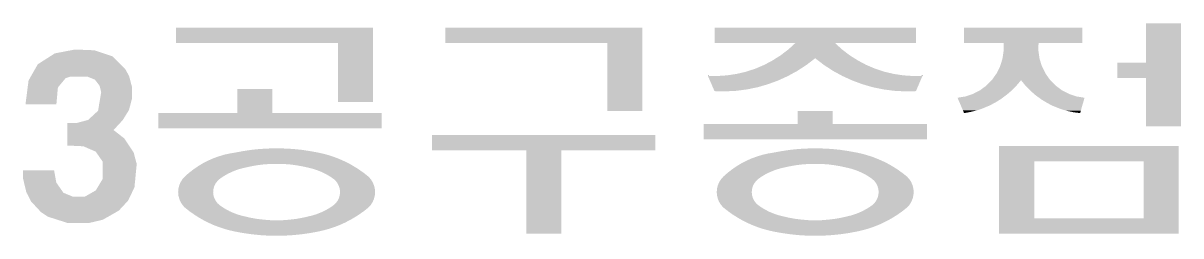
# Model space of a CAD drawing. Header units: feet. Extents: x 227184 to 231389, y 193870 to 196840.
# Drawn here: x 228734.2 to 228910.5, y 195995.7 to 196028 of the extents above; entities that cross this region are included whole.
import ezdxf

# ---------------------------------------------------------------- set-up
doc = ezdxf.new("R2010")
doc.units = ezdxf.units.FT
doc.header["$LTSCALE"] = 10
doc.header["$MEASUREMENT"] = 0
doc.layers.add('CA-LEAT', color=3, linetype='CONTINUOUS')

msp = doc.modelspace()

# ---------------------------------------------------------------- linework, layer by layer
at = {"layer": 'CA-LEAT'}
for points in [[(228757.47, 196027.34), (228757.47, 196025.01), (228787.47, 196027.34), (228787.47, 196025.01)], [(228798.47, 196027.34), (228798.47, 196025.01), (228828.47, 196027.34), (228828.47, 196025.01)], [(228839.47, 196027.34), (228839.47, 196025.01), (228870.14, 196027.34), (228870.14, 196025.01)], [(228877.47, 196027.34), (228877.47, 196025.01), (228895.47, 196027.34), (228895.47, 196025.01)], [(228905.14, 196028.01), (228905.14, 196022.01), (228910.47, 196028.01), (228910.47, 196022.01)], [(228741.49, 196023.89), (228739.04, 196023.42), (228745.04, 196023.89), (228746.45, 196023.42)], [(228742.1, 196024.01), (228745.04, 196023.89), (228742.1, 196024.01), (228741.49, 196023.89)], [(228782.14, 196025.01), (228782.14, 196016.01), (228787.47, 196025.01), (228787.47, 196016.01)], [(228823.14, 196025.01), (228823.14, 196014.68), (228828.47, 196025.01), (228828.47, 196014.68)], [(228850.72, 196024.02), (228849.55, 196023.13), (228858.89, 196024.02), (228860.05, 196023.13)], [(228851.8, 196025.01), (228850.72, 196024.02), (228857.8, 196025.01), (228858.89, 196024.02)], [(228883.49, 196023.8), (228883.31, 196022.6), (228888.79, 196023.8), (228888.96, 196022.6)], [(228883.47, 196025.01), (228883.49, 196023.8), (228888.8, 196025.01), (228888.79, 196023.8)], [(228738.3, 196022.95), (228736.45, 196021.77), (228747.86, 196022.95), (228749.04, 196021.77)], [(228739.04, 196023.42), (228738.3, 196022.95), (228746.45, 196023.42), (228747.86, 196022.95)], [(228848.32, 196022.35), (228847.04, 196021.67), (228854.37, 196022.35), (228853.49, 196021.67)], [(228848.83, 196022.68), (228848.32, 196022.35), (228854.8, 196022.68), (228854.37, 196022.35)], [(228849.55, 196023.13), (228848.83, 196022.68), (228860.05, 196023.13), (228860.77, 196022.68)], [(228854.8, 196022.68), (228855.23, 196022.35), (228860.77, 196022.68), (228861.29, 196022.35)], [(228855.23, 196022.35), (228856.12, 196021.67), (228861.29, 196022.35), (228862.57, 196021.67)], [(228883.31, 196022.6), (228882.95, 196021.45), (228888.96, 196022.6), (228889.32, 196021.45)], [(228900.8, 196022.01), (228900.8, 196019.68), (228910.47, 196022.01), (228910.47, 196019.68)], [(228736.05, 196021.07), (228735.44, 196020.01), (228749.74, 196021.07), (228750.33, 196020.01)], [(228736.45, 196021.77), (228736.05, 196021.07), (228749.04, 196021.77), (228749.74, 196021.07)], [(228842.85, 196020.3), (228841.4, 196020.08), (228851.23, 196020.3), (228850.84, 196020.08)], [(228844.27, 196020.63), (228842.85, 196020.3), (228851.85, 196020.63), (228851.23, 196020.3)], [(228844.7, 196020.77), (228844.27, 196020.63), (228852.11, 196020.77), (228851.85, 196020.63)], [(228845.67, 196021.09), (228844.7, 196020.77), (228852.59, 196021.09), (228852.11, 196020.77)], [(228847.02, 196021.66), (228845.67, 196021.09), (228853.47, 196021.66), (228852.59, 196021.09)], [(228847.04, 196021.67), (228847.02, 196021.66), (228853.49, 196021.67), (228853.47, 196021.66)], [(228856.12, 196021.67), (228856.13, 196021.66), (228862.57, 196021.67), (228862.59, 196021.66)], [(228856.13, 196021.66), (228857.01, 196021.09), (228862.59, 196021.66), (228863.94, 196021.09)], [(228857.01, 196021.09), (228857.5, 196020.77), (228863.94, 196021.09), (228864.9, 196020.77)], [(228857.5, 196020.77), (228857.75, 196020.63), (228864.9, 196020.77), (228865.33, 196020.63)], [(228857.75, 196020.63), (228858.37, 196020.3), (228865.33, 196020.63), (228866.76, 196020.3)], [(228858.37, 196020.3), (228858.77, 196020.08), (228866.76, 196020.3), (228868.21, 196020.08)], [(228882.41, 196020.37), (228881.71, 196019.38), (228889.86, 196020.37), (228890.56, 196019.38)], [(228882.95, 196021.45), (228882.41, 196020.37), (228889.32, 196021.45), (228889.86, 196020.37)], [(228734.93, 196018.48), (228734.9, 196018.24), (228739.7, 196018.48), (228739.51, 196018.24)], [(228735.04, 196019.3), (228734.93, 196018.48), (228740.39, 196019.3), (228739.7, 196018.48)], [(228735.11, 196019.42), (228735.04, 196019.3), (228740.49, 196019.42), (228740.39, 196019.3)], [(228735.24, 196019.66), (228735.11, 196019.42), (228740.69, 196019.66), (228740.49, 196019.42)], [(228735.37, 196019.89), (228735.24, 196019.66), (228741.39, 196019.89), (228740.69, 196019.66)], [(228735.44, 196020.01), (228735.37, 196019.89), (228750.33, 196020.01), (228750.36, 196019.89)], [(228743.98, 196019.89), (228744.57, 196019.66), (228750.36, 196019.89), (228750.43, 196019.66)], [(228744.57, 196019.66), (228745.16, 196019.42), (228750.43, 196019.66), (228750.49, 196019.42)], [(228745.16, 196019.42), (228745.24, 196019.3), (228750.49, 196019.42), (228750.52, 196019.3)], [(228745.24, 196019.3), (228745.86, 196018.48), (228750.52, 196019.3), (228750.74, 196018.48)], [(228745.86, 196018.48), (228745.92, 196018.24), (228750.74, 196018.48), (228750.8, 196018.24)], [(228838.47, 196020.01), (228838.48, 196019.98), (228838.47, 196020.01), (228839.94, 196019.98)], [(228838.48, 196019.98), (228838.77, 196019.3), (228850.66, 196019.98), (228849.16, 196019.3)], [(228838.77, 196019.3), (228839.02, 196018.73), (228849.16, 196019.3), (228847.61, 196018.73)], [(228839.02, 196018.73), (228839.21, 196018.27), (228847.61, 196018.73), (228846.02, 196018.27)], [(228840.34, 196020.01), (228839.94, 196019.98), (228850.71, 196020.01), (228850.66, 196019.98)], [(228841.4, 196020.08), (228840.34, 196020.01), (228850.84, 196020.08), (228850.71, 196020.01)], [(228858.77, 196020.08), (228858.89, 196020.01), (228868.21, 196020.08), (228869.26, 196020.01)], [(228858.89, 196020.01), (228858.94, 196019.98), (228869.26, 196020.01), (228869.67, 196019.98)], [(228858.95, 196019.98), (228860.45, 196019.3), (228871.12, 196019.98), (228870.83, 196019.3)], [(228860.45, 196019.3), (228862, 196018.73), (228870.83, 196019.3), (228870.59, 196018.73)], [(228862, 196018.73), (228863.58, 196018.27), (228870.59, 196018.73), (228870.39, 196018.27)], [(228871.14, 196020.01), (228871.12, 196019.98), (228871.14, 196020.01), (228869.67, 196019.98)], [(228880.86, 196018.52), (228879.91, 196017.82), (228885.44, 196018.52), (228884.76, 196017.82)], [(228880.9, 196018.56), (228880.86, 196018.52), (228885.48, 196018.56), (228885.44, 196018.52)], [(228881.67, 196019.34), (228880.9, 196018.56), (228886.14, 196019.34), (228885.48, 196018.56)], [(228881.71, 196019.38), (228881.67, 196019.34), (228890.56, 196019.38), (228890.6, 196019.34)], [(228886.14, 196019.34), (228886.78, 196018.56), (228890.6, 196019.34), (228891.38, 196018.56)], [(228886.78, 196018.56), (228886.81, 196018.52), (228891.38, 196018.56), (228891.41, 196018.52)], [(228886.81, 196018.52), (228887.49, 196017.82), (228891.41, 196018.52), (228892.36, 196017.82)], [(228905.14, 196019.68), (228905.14, 196012.34), (228910.47, 196019.68), (228910.47, 196012.34)], [(228734.81, 196017.54), (228734.69, 196016.6), (228739.44, 196017.54), (228739.36, 196016.6)], [(228734.9, 196018.24), (228734.81, 196017.54), (228739.51, 196018.24), (228739.44, 196017.54)], [(228745.92, 196018.24), (228746.1, 196017.54), (228750.8, 196018.24), (228750.8, 196017.54)], [(228746.1, 196017.54), (228745.94, 196016.6), (228750.8, 196017.54), (228750.8, 196016.6)], [(228766.8, 196018.01), (228766.8, 196014.34), (228772.14, 196018.01), (228772.14, 196014.34)], [(228839.21, 196018.27), (228839.36, 196017.94), (228846.02, 196018.27), (228844.4, 196017.94)], [(228839.36, 196017.94), (228839.45, 196017.73), (228844.4, 196017.94), (228842.77, 196017.73)], [(228839.45, 196017.73), (228839.47, 196017.68), (228842.77, 196017.73), (228841.76, 196017.68)], [(228839.47, 196017.68), (228841.12, 196017.64), (228841.76, 196017.68), (228841.12, 196017.64)], [(228863.58, 196018.27), (228865.2, 196017.94), (228870.39, 196018.27), (228870.25, 196017.94)], [(228865.2, 196017.94), (228866.84, 196017.73), (228870.25, 196017.94), (228870.16, 196017.73)], [(228866.84, 196017.73), (228867.84, 196017.68), (228870.16, 196017.73), (228870.14, 196017.68)], [(228867.84, 196017.68), (228868.49, 196017.64), (228870.14, 196017.68), (228868.49, 196017.64)], [(228877.66, 196016.87), (228876.47, 196016.68), (228883.61, 196016.87), (228883.35, 196016.68)], [(228876.47, 196016.68), (228876.53, 196016.54), (228883.35, 196016.68), (228883.16, 196016.54)], [(228878.26, 196017.07), (228877.66, 196016.87), (228883.87, 196017.07), (228883.61, 196016.87)], [(228878.51, 196017.15), (228878.26, 196017.07), (228883.99, 196017.15), (228883.87, 196017.07)], [(228878.81, 196017.25), (228878.51, 196017.15), (228884.1, 196017.25), (228883.99, 196017.15)], [(228879.81, 196017.76), (228878.81, 196017.25), (228884.69, 196017.76), (228884.1, 196017.25)], [(228879.89, 196017.8), (228879.81, 196017.76), (228884.74, 196017.8), (228884.69, 196017.76)], [(228879.91, 196017.82), (228879.89, 196017.8), (228884.76, 196017.82), (228884.74, 196017.8)], [(228887.49, 196017.82), (228887.51, 196017.8), (228892.36, 196017.82), (228892.39, 196017.8)], [(228887.51, 196017.8), (228887.55, 196017.76), (228892.39, 196017.8), (228892.47, 196017.76)], [(228887.55, 196017.76), (228888.14, 196017.25), (228892.47, 196017.76), (228893.46, 196017.25)], [(228888.14, 196017.25), (228888.25, 196017.15), (228893.46, 196017.25), (228893.76, 196017.15)], [(228888.25, 196017.15), (228888.35, 196017.07), (228893.76, 196017.15), (228894.01, 196017.07)], [(228888.35, 196017.07), (228888.61, 196016.87), (228894.01, 196017.07), (228894.61, 196016.87)], [(228888.61, 196016.87), (228888.88, 196016.68), (228894.61, 196016.87), (228895.8, 196016.68)], [(228888.88, 196016.68), (228889.07, 196016.54), (228895.8, 196016.68), (228895.76, 196016.54)], [(228734.69, 196016.6), (228734.57, 196015.66), (228739.36, 196016.6), (228739.27, 196015.66)], [(228745.78, 196015.66), (228745.65, 196014.83), (228750.55, 196015.66), (228750.33, 196014.83)], [(228745.94, 196016.6), (228745.78, 196015.66), (228750.8, 196016.6), (228750.55, 196015.66)], [(228876.53, 196016.54), (228876.57, 196016.44), (228883.16, 196016.54), (228883.01, 196016.44)], [(228876.57, 196016.44), (228876.76, 196015.99), (228883.01, 196016.44), (228882.29, 196015.99)], [(228876.76, 196015.99), (228876.81, 196015.89), (228882.29, 196015.99), (228882.1, 196015.89)], [(228876.81, 196015.89), (228876.97, 196015.51), (228882.1, 196015.89), (228881.39, 196015.51)], [(228876.97, 196015.51), (228877.01, 196015.41), (228881.39, 196015.51), (228881.15, 196015.41)], [(228877.01, 196015.41), (228877.14, 196015.11), (228881.15, 196015.41), (228880.44, 196015.11)], [(228877.14, 196015.11), (228877.18, 196015.01), (228880.44, 196015.11), (228880.18, 196015.01)], [(228877.18, 196015.01), (228877.28, 196014.77), (228880.18, 196015.01), (228879.47, 196014.77)], [(228889.07, 196016.54), (228889.2, 196016.44), (228895.76, 196016.54), (228895.74, 196016.44)], [(228889.2, 196016.44), (228889.94, 196015.99), (228895.74, 196016.44), (228895.61, 196015.99)], [(228889.94, 196015.99), (228890.1, 196015.89), (228895.61, 196015.99), (228895.58, 196015.89)], [(228890.1, 196015.89), (228890.85, 196015.51), (228895.58, 196015.89), (228895.47, 196015.51)], [(228890.85, 196015.51), (228891.05, 196015.41), (228895.47, 196015.51), (228895.44, 196015.41)], [(228891.05, 196015.41), (228891.81, 196015.11), (228895.44, 196015.41), (228895.35, 196015.11)], [(228891.81, 196015.11), (228892.04, 196015.01), (228895.35, 196015.11), (228895.33, 196015.01)], [(228892.04, 196015.01), (228892.82, 196014.77), (228895.33, 196015.01), (228895.26, 196014.77)], [(228744.1, 196013.3), (228742.33, 196012.83), (228749.39, 196013.3), (228748.96, 196012.83)], [(228745.63, 196014.71), (228744.1, 196013.3), (228750.26, 196014.71), (228749.39, 196013.3)], [(228745.65, 196014.83), (228745.63, 196014.71), (228750.33, 196014.83), (228750.26, 196014.71)], [(228754.8, 196014.34), (228754.8, 196012.01), (228788.8, 196014.34), (228788.8, 196012.01)], [(228852.14, 196014.68), (228852.14, 196012.68), (228857.47, 196014.68), (228857.47, 196012.68)], [(228877.28, 196014.77), (228877.31, 196014.7), (228879.47, 196014.77), (228879.2, 196014.7)], [(228877.31, 196014.7), (228877.39, 196014.52), (228879.2, 196014.7), (228878.48, 196014.52)], [(228877.39, 196014.52), (228877.41, 196014.48), (228878.48, 196014.52), (228878.25, 196014.48)], [(228877.41, 196014.48), (228877.47, 196014.34), (228878.25, 196014.48), (228877.47, 196014.34)], [(228892.82, 196014.77), (228893.05, 196014.7), (228895.26, 196014.77), (228895.24, 196014.7)], [(228893.05, 196014.7), (228893.9, 196014.52), (228895.24, 196014.7), (228895.19, 196014.52)], [(228893.9, 196014.52), (228894.09, 196014.48), (228895.19, 196014.52), (228895.18, 196014.48)], [(228894.09, 196014.48), (228895.14, 196014.34), (228895.18, 196014.48), (228895.14, 196014.34)], [(228740.92, 196012.83), (228740.92, 196011.77), (228748.96, 196012.83), (228747.98, 196011.77)], [(228740.92, 196011.77), (228740.92, 196010.48), (228747.98, 196011.77), (228749.63, 196010.48)], [(228837.8, 196012.68), (228837.8, 196010.34), (228871.8, 196012.68), (228871.8, 196010.34)], [(228740.92, 196010.48), (228740.92, 196009.42), (228749.63, 196010.48), (228750.33, 196009.42)], [(228796.47, 196011.01), (228796.47, 196008.68), (228830.47, 196011.01), (228830.47, 196008.68)], [(228740.92, 196009.42), (228743.39, 196009.3), (228750.33, 196009.42), (228750.41, 196009.3)], [(228743.39, 196009.3), (228745.27, 196008.48), (228750.41, 196009.3), (228750.96, 196008.48)], [(228745.27, 196008.48), (228745.35, 196008.36), (228750.96, 196008.48), (228751.04, 196008.36)], [(228745.35, 196008.36), (228746.33, 196006.95), (228751.04, 196008.36), (228751.41, 196006.95)], [(228764.51, 196007.92), (228763.95, 196007.76), (228780.8, 196007.92), (228781.3, 196007.76)], [(228764.78, 196008.01), (228764.51, 196007.92), (228780.51, 196008.01), (228780.8, 196007.92)], [(228765.42, 196008.15), (228764.78, 196008.01), (228779.97, 196008.15), (228780.51, 196008.01)], [(228765.62, 196008.2), (228765.42, 196008.15), (228779.77, 196008.2), (228779.97, 196008.15)], [(228766.47, 196008.34), (228765.62, 196008.2), (228779.14, 196008.34), (228779.77, 196008.2)], [(228767.72, 196008.57), (228766.47, 196008.34), (228777.88, 196008.57), (228779.14, 196008.34)], [(228768.99, 196008.76), (228767.72, 196008.57), (228776.62, 196008.76), (228777.88, 196008.57)], [(228770.25, 196008.89), (228768.99, 196008.76), (228775.35, 196008.89), (228776.62, 196008.76)], [(228771.53, 196008.96), (228770.25, 196008.89), (228774.08, 196008.96), (228775.35, 196008.89)], [(228772.8, 196008.99), (228774.08, 196008.96), (228772.8, 196008.99), (228771.53, 196008.96)], [(228810.8, 196008.68), (228810.8, 195996.01), (228816.14, 196008.68), (228816.14, 195996.01)], [(228846.51, 196007.92), (228845.95, 196007.76), (228862.8, 196007.92), (228863.3, 196007.76)], [(228846.78, 196008.01), (228846.51, 196007.92), (228862.51, 196008.01), (228862.8, 196007.92)], [(228847.42, 196008.15), (228846.78, 196008.01), (228861.97, 196008.15), (228862.51, 196008.01)], [(228847.62, 196008.2), (228847.42, 196008.15), (228861.77, 196008.2), (228861.97, 196008.15)], [(228848.47, 196008.34), (228847.62, 196008.2), (228861.14, 196008.34), (228861.77, 196008.2)], [(228849.72, 196008.57), (228848.47, 196008.34), (228859.88, 196008.57), (228861.14, 196008.34)], [(228850.99, 196008.76), (228849.72, 196008.57), (228858.62, 196008.76), (228859.88, 196008.57)], [(228852.25, 196008.89), (228850.99, 196008.76), (228857.35, 196008.89), (228858.62, 196008.76)], [(228853.53, 196008.96), (228852.25, 196008.89), (228856.08, 196008.96), (228857.35, 196008.89)], [(228854.8, 196008.99), (228856.08, 196008.96), (228854.8, 196008.99), (228853.53, 196008.96)], [(228882.8, 196009.34), (228882.8, 196007.01), (228910.14, 196009.34), (228910.14, 196007.01)], [(228746.33, 196006.95), (228746.33, 196006.6), (228751.41, 196006.95), (228751.51, 196006.6)], [(228746.33, 196006.6), (228746.33, 196005.66), (228751.51, 196006.6), (228751.41, 196005.66)], [(228760.7, 196006.17), (228760.46, 196006.01), (228768.52, 196006.17), (228767.8, 196006.01)], [(228760.79, 196006.23), (228760.7, 196006.17), (228768.79, 196006.23), (228768.52, 196006.17)], [(228760.84, 196006.27), (228760.79, 196006.23), (228769, 196006.27), (228768.79, 196006.23)], [(228761.07, 196006.41), (228760.84, 196006.27), (228769.78, 196006.41), (228769, 196006.27)], [(228761.28, 196006.54), (228761.07, 196006.41), (228770.79, 196006.54), (228769.78, 196006.41)], [(228761.39, 196006.6), (228761.28, 196006.54), (228771.64, 196006.6), (228770.79, 196006.54)], [(228761.41, 196006.61), (228761.39, 196006.6), (228771.79, 196006.61), (228771.64, 196006.6)], [(228761.45, 196006.64), (228761.41, 196006.61), (228772.8, 196006.64), (228773.81, 196006.61)], [(228761.58, 196006.72), (228761.45, 196006.64), (228783.74, 196006.72), (228783.89, 196006.64)], [(228762.11, 196006.99), (228761.58, 196006.72), (228783.2, 196006.99), (228783.74, 196006.72)], [(228762.35, 196007.11), (228762.11, 196006.99), (228782.93, 196007.11), (228783.2, 196006.99)], [(228762.87, 196007.34), (228762.35, 196007.11), (228782.42, 196007.34), (228782.93, 196007.11)], [(228763.14, 196007.46), (228762.87, 196007.34), (228782.11, 196007.46), (228782.42, 196007.34)], [(228763.66, 196007.65), (228763.14, 196007.46), (228781.62, 196007.65), (228782.11, 196007.46)], [(228763.95, 196007.76), (228763.66, 196007.65), (228781.3, 196007.76), (228781.62, 196007.65)], [(228772.8, 196006.64), (228771.79, 196006.61), (228783.89, 196006.64), (228783.94, 196006.61)], [(228773.81, 196006.61), (228773.96, 196006.6), (228783.94, 196006.61), (228783.97, 196006.6)], [(228773.96, 196006.6), (228774.82, 196006.54), (228783.97, 196006.6), (228784.08, 196006.54)], [(228774.82, 196006.54), (228775.82, 196006.41), (228784.08, 196006.54), (228784.3, 196006.41)], [(228775.82, 196006.41), (228776.61, 196006.27), (228784.3, 196006.41), (228784.54, 196006.27)], [(228776.61, 196006.27), (228776.82, 196006.23), (228784.54, 196006.27), (228784.6, 196006.23)], [(228776.82, 196006.23), (228777.08, 196006.17), (228784.6, 196006.23), (228784.71, 196006.17)], [(228777.08, 196006.17), (228777.8, 196006.01), (228784.71, 196006.17), (228784.97, 196006.01)], [(228842.7, 196006.17), (228842.46, 196006.01), (228850.52, 196006.17), (228849.8, 196006.01)], [(228842.79, 196006.23), (228842.7, 196006.17), (228850.79, 196006.23), (228850.52, 196006.17)], [(228842.84, 196006.27), (228842.79, 196006.23), (228851, 196006.27), (228850.79, 196006.23)], [(228843.07, 196006.41), (228842.84, 196006.27), (228851.78, 196006.41), (228851, 196006.27)], [(228843.28, 196006.54), (228843.07, 196006.41), (228852.79, 196006.54), (228851.78, 196006.41)], [(228843.39, 196006.6), (228843.28, 196006.54), (228853.64, 196006.6), (228852.79, 196006.54)], [(228843.41, 196006.61), (228843.39, 196006.6), (228853.79, 196006.61), (228853.64, 196006.6)], [(228843.45, 196006.64), (228843.41, 196006.61), (228854.8, 196006.64), (228855.81, 196006.61)], [(228843.58, 196006.72), (228843.45, 196006.64), (228865.74, 196006.72), (228865.89, 196006.64)], [(228844.11, 196006.99), (228843.58, 196006.72), (228865.2, 196006.99), (228865.74, 196006.72)], [(228844.35, 196007.11), (228844.11, 196006.99), (228864.93, 196007.11), (228865.2, 196006.99)], [(228844.87, 196007.34), (228844.35, 196007.11), (228864.42, 196007.34), (228864.93, 196007.11)], [(228845.14, 196007.46), (228844.87, 196007.34), (228864.11, 196007.46), (228864.42, 196007.34)], [(228845.66, 196007.65), (228845.14, 196007.46), (228863.62, 196007.65), (228864.11, 196007.46)], [(228845.95, 196007.76), (228845.66, 196007.65), (228863.3, 196007.76), (228863.62, 196007.65)], [(228854.8, 196006.64), (228853.79, 196006.61), (228865.89, 196006.64), (228865.94, 196006.61)], [(228855.81, 196006.61), (228855.96, 196006.6), (228865.94, 196006.61), (228865.97, 196006.6)], [(228855.96, 196006.6), (228856.82, 196006.54), (228865.97, 196006.6), (228866.08, 196006.54)], [(228856.82, 196006.54), (228857.82, 196006.41), (228866.08, 196006.54), (228866.3, 196006.41)], [(228857.82, 196006.41), (228858.61, 196006.27), (228866.3, 196006.41), (228866.54, 196006.27)], [(228858.61, 196006.27), (228858.82, 196006.23), (228866.54, 196006.27), (228866.6, 196006.23)], [(228858.82, 196006.23), (228859.08, 196006.17), (228866.6, 196006.23), (228866.71, 196006.17)], [(228859.08, 196006.17), (228859.8, 196006.01), (228866.71, 196006.17), (228866.97, 196006.01)], [(228882.8, 196007.01), (228882.8, 195998.34), (228888.14, 196007.01), (228888.14, 195998.34)], [(228904.8, 196007.01), (228904.8, 195998.34), (228910.14, 196007.01), (228910.14, 195998.34)], [(228734.21, 196005.66), (228734.21, 196004.36), (228738.92, 196005.66), (228739.16, 196004.36)], [(228734.21, 196004.36), (228734.35, 196003.77), (228739.16, 196004.36), (228739.27, 196003.77)], [(228746.33, 196004.36), (228745.98, 196003.77), (228751.29, 196004.36), (228751.23, 196003.77)], [(228746.33, 196005.66), (228746.33, 196004.36), (228751.41, 196005.66), (228751.29, 196004.36)], [(228758.46, 196004.29), (228758.3, 196004.03), (228764.07, 196004.29), (228763.8, 196004.03)], [(228758.51, 196004.34), (228758.46, 196004.29), (228764.14, 196004.34), (228764.07, 196004.29)], [(228758.71, 196004.57), (228758.51, 196004.34), (228764.47, 196004.57), (228764.14, 196004.34)], [(228758.8, 196004.68), (228758.71, 196004.57), (228764.63, 196004.68), (228764.47, 196004.57)], [(228758.94, 196004.79), (228758.8, 196004.68), (228764.81, 196004.79), (228764.63, 196004.68)], [(228759.16, 196005), (228758.94, 196004.79), (228765.16, 196005), (228764.81, 196004.79)], [(228759.38, 196005.19), (228759.16, 196005), (228765.52, 196005.19), (228765.16, 196005)], [(228759.4, 196005.21), (228759.38, 196005.19), (228765.56, 196005.21), (228765.52, 196005.19)], [(228759.45, 196005.25), (228759.4, 196005.21), (228765.65, 196005.25), (228765.56, 196005.21)], [(228759.59, 196005.36), (228759.45, 196005.25), (228765.88, 196005.36), (228765.65, 196005.25)], [(228759.8, 196005.52), (228759.59, 196005.36), (228766.26, 196005.52), (228765.88, 196005.36)], [(228759.98, 196005.67), (228759.8, 196005.52), (228766.64, 196005.67), (228766.26, 196005.52)], [(228760.04, 196005.71), (228759.98, 196005.67), (228766.76, 196005.71), (228766.64, 196005.67)], [(228760.13, 196005.78), (228760.04, 196005.71), (228766.97, 196005.78), (228766.76, 196005.71)], [(228760.15, 196005.8), (228760.13, 196005.78), (228767.02, 196005.8), (228766.97, 196005.78)], [(228760.32, 196005.91), (228760.15, 196005.8), (228767.41, 196005.91), (228767.02, 196005.8)], [(228760.46, 196006.01), (228760.32, 196005.91), (228767.8, 196006.01), (228767.41, 196005.91)], [(228777.8, 196006.01), (228778.2, 196005.91), (228784.97, 196006.01), (228785.12, 196005.91)], [(228778.2, 196005.91), (228778.59, 196005.8), (228785.12, 196005.91), (228785.3, 196005.8)], [(228778.59, 196005.8), (228778.63, 196005.78), (228785.3, 196005.8), (228785.32, 196005.78)], [(228778.63, 196005.78), (228778.85, 196005.71), (228785.32, 196005.78), (228785.43, 196005.71)], [(228778.85, 196005.71), (228778.97, 196005.67), (228785.43, 196005.71), (228785.49, 196005.67)], [(228778.97, 196005.67), (228779.35, 196005.52), (228785.49, 196005.67), (228785.69, 196005.52)], [(228779.35, 196005.52), (228779.72, 196005.36), (228785.69, 196005.52), (228785.92, 196005.36)], [(228779.72, 196005.36), (228779.96, 196005.25), (228785.92, 196005.36), (228786.08, 196005.25)], [(228779.96, 196005.25), (228780.04, 196005.21), (228786.08, 196005.25), (228786.13, 196005.21)], [(228780.04, 196005.21), (228780.09, 196005.19), (228786.13, 196005.21), (228786.16, 196005.19)], [(228780.09, 196005.19), (228780.45, 196005), (228786.16, 196005.19), (228786.4, 196005)], [(228780.45, 196005), (228780.8, 196004.79), (228786.4, 196005), (228786.65, 196004.79)], [(228780.8, 196004.79), (228780.98, 196004.68), (228786.65, 196004.79), (228786.8, 196004.68)], [(228780.98, 196004.68), (228781.14, 196004.57), (228786.8, 196004.68), (228786.89, 196004.57)], [(228781.14, 196004.57), (228781.47, 196004.34), (228786.89, 196004.57), (228787.1, 196004.34)], [(228781.47, 196004.34), (228781.53, 196004.29), (228787.1, 196004.34), (228787.15, 196004.29)], [(228781.53, 196004.29), (228781.81, 196004.03), (228787.15, 196004.29), (228787.31, 196004.03)], [(228840.46, 196004.29), (228840.3, 196004.03), (228846.07, 196004.29), (228845.8, 196004.03)], [(228840.51, 196004.34), (228840.46, 196004.29), (228846.14, 196004.34), (228846.07, 196004.29)], [(228840.71, 196004.57), (228840.51, 196004.34), (228846.47, 196004.57), (228846.14, 196004.34)], [(228840.8, 196004.68), (228840.71, 196004.57), (228846.63, 196004.68), (228846.47, 196004.57)], [(228840.94, 196004.79), (228840.8, 196004.68), (228846.81, 196004.79), (228846.63, 196004.68)], [(228841.16, 196005), (228840.94, 196004.79), (228847.16, 196005), (228846.81, 196004.79)], [(228841.38, 196005.19), (228841.16, 196005), (228847.52, 196005.19), (228847.16, 196005)], [(228841.4, 196005.21), (228841.38, 196005.19), (228847.56, 196005.21), (228847.52, 196005.19)], [(228841.45, 196005.25), (228841.4, 196005.21), (228847.65, 196005.25), (228847.56, 196005.21)], [(228841.59, 196005.36), (228841.45, 196005.25), (228847.88, 196005.36), (228847.65, 196005.25)], [(228841.8, 196005.52), (228841.59, 196005.36), (228848.26, 196005.52), (228847.88, 196005.36)], [(228841.98, 196005.67), (228841.8, 196005.52), (228848.64, 196005.67), (228848.26, 196005.52)], [(228842.04, 196005.71), (228841.98, 196005.67), (228848.76, 196005.71), (228848.64, 196005.67)], [(228842.13, 196005.78), (228842.04, 196005.71), (228848.97, 196005.78), (228848.76, 196005.71)], [(228842.15, 196005.8), (228842.13, 196005.78), (228849.02, 196005.8), (228848.97, 196005.78)], [(228842.32, 196005.91), (228842.15, 196005.8), (228849.41, 196005.91), (228849.02, 196005.8)], [(228842.46, 196006.01), (228842.32, 196005.91), (228849.8, 196006.01), (228849.41, 196005.91)], [(228859.8, 196006.01), (228860.2, 196005.91), (228866.97, 196006.01), (228867.12, 196005.91)], [(228860.2, 196005.91), (228860.59, 196005.8), (228867.12, 196005.91), (228867.3, 196005.8)], [(228860.59, 196005.8), (228860.63, 196005.78), (228867.3, 196005.8), (228867.32, 196005.78)], [(228860.63, 196005.78), (228860.85, 196005.71), (228867.32, 196005.78), (228867.43, 196005.71)], [(228860.85, 196005.71), (228860.97, 196005.67), (228867.43, 196005.71), (228867.49, 196005.67)], [(228860.97, 196005.67), (228861.35, 196005.52), (228867.49, 196005.67), (228867.69, 196005.52)], [(228861.35, 196005.52), (228861.72, 196005.36), (228867.69, 196005.52), (228867.92, 196005.36)], [(228861.72, 196005.36), (228861.96, 196005.25), (228867.92, 196005.36), (228868.08, 196005.25)], [(228861.96, 196005.25), (228862.04, 196005.21), (228868.08, 196005.25), (228868.13, 196005.21)], [(228862.04, 196005.21), (228862.09, 196005.19), (228868.13, 196005.21), (228868.16, 196005.19)], [(228862.09, 196005.19), (228862.45, 196005), (228868.16, 196005.19), (228868.4, 196005)], [(228862.45, 196005), (228862.8, 196004.79), (228868.4, 196005), (228868.65, 196004.79)], [(228862.8, 196004.79), (228862.98, 196004.68), (228868.65, 196004.79), (228868.8, 196004.68)], [(228862.98, 196004.68), (228863.14, 196004.57), (228868.8, 196004.68), (228868.89, 196004.57)], [(228863.14, 196004.57), (228863.47, 196004.34), (228868.89, 196004.57), (228869.1, 196004.34)], [(228863.47, 196004.34), (228863.53, 196004.29), (228869.1, 196004.34), (228869.15, 196004.29)], [(228863.53, 196004.29), (228863.81, 196004.03), (228869.15, 196004.29), (228869.31, 196004.03)], [(228734.35, 196003.77), (228734.52, 196003.07), (228739.27, 196003.77), (228739.76, 196003.07)], [(228734.52, 196003.07), (228734.63, 196002.6), (228739.76, 196003.07), (228740.09, 196002.6)], [(228734.63, 196002.6), (228734.69, 196002.36), (228740.09, 196002.6), (228740.25, 196002.36)], [(228745.27, 196002.6), (228744.86, 196002.36), (228750.93, 196002.6), (228750.82, 196002.36)], [(228745.56, 196003.07), (228745.27, 196002.6), (228751.16, 196003.07), (228750.93, 196002.6)], [(228745.98, 196003.77), (228745.56, 196003.07), (228751.23, 196003.77), (228751.16, 196003.07)], [(228757.85, 196002.8), (228757.81, 196002.34), (228763.19, 196002.8), (228763.14, 196002.34)], [(228757.95, 196003.25), (228757.85, 196002.86), (228763.31, 196003.25), (228763.2, 196002.86)], [(228757.85, 196002.86), (228757.85, 196002.8), (228763.2, 196002.86), (228763.19, 196002.8)], [(228757.98, 196003.37), (228757.95, 196003.25), (228763.37, 196003.37), (228763.31, 196003.25)], [(228758.1, 196003.66), (228757.98, 196003.37), (228763.52, 196003.66), (228763.37, 196003.37)], [(228758.18, 196003.84), (228758.1, 196003.66), (228763.66, 196003.84), (228763.52, 196003.66)], [(228758.3, 196004.03), (228758.18, 196003.84), (228763.8, 196004.03), (228763.66, 196003.84)], [(228781.81, 196004.03), (228781.95, 196003.84), (228787.31, 196004.03), (228787.43, 196003.84)], [(228781.95, 196003.84), (228782.09, 196003.66), (228787.43, 196003.84), (228787.5, 196003.66)], [(228782.09, 196003.66), (228782.23, 196003.37), (228787.5, 196003.66), (228787.63, 196003.37)], [(228782.23, 196003.37), (228782.29, 196003.25), (228787.63, 196003.37), (228787.66, 196003.25)], [(228782.29, 196003.25), (228782.4, 196002.86), (228787.66, 196003.25), (228787.75, 196002.86)], [(228782.4, 196002.86), (228782.42, 196002.8), (228787.75, 196002.86), (228787.76, 196002.8)], [(228782.42, 196002.8), (228782.46, 196002.34), (228787.76, 196002.8), (228787.79, 196002.34)], [(228839.85, 196002.8), (228839.81, 196002.34), (228845.19, 196002.8), (228845.14, 196002.34)], [(228839.95, 196003.25), (228839.85, 196002.86), (228845.31, 196003.25), (228845.2, 196002.86)], [(228839.85, 196002.86), (228839.85, 196002.8), (228845.2, 196002.86), (228845.19, 196002.8)], [(228839.98, 196003.37), (228839.95, 196003.25), (228845.37, 196003.37), (228845.31, 196003.25)], [(228840.1, 196003.66), (228839.98, 196003.37), (228845.52, 196003.66), (228845.37, 196003.37)], [(228840.18, 196003.84), (228840.1, 196003.66), (228845.66, 196003.84), (228845.52, 196003.66)], [(228840.3, 196004.03), (228840.18, 196003.84), (228845.8, 196004.03), (228845.66, 196003.84)], [(228863.81, 196004.03), (228863.95, 196003.84), (228869.31, 196004.03), (228869.43, 196003.84)], [(228863.95, 196003.84), (228864.09, 196003.66), (228869.43, 196003.84), (228869.5, 196003.66)], [(228864.09, 196003.66), (228864.23, 196003.37), (228869.5, 196003.66), (228869.63, 196003.37)], [(228864.23, 196003.37), (228864.29, 196003.25), (228869.63, 196003.37), (228869.66, 196003.25)], [(228864.29, 196003.25), (228864.4, 196002.86), (228869.66, 196003.25), (228869.75, 196002.86)], [(228864.4, 196002.86), (228864.42, 196002.8), (228869.75, 196002.86), (228869.76, 196002.8)], [(228864.42, 196002.8), (228864.46, 196002.34), (228869.76, 196002.8), (228869.79, 196002.34)], [(228734.69, 196002.36), (228734.74, 196002.24), (228740.25, 196002.36), (228740.33, 196002.24)], [(228734.74, 196002.24), (228735.04, 196001.66), (228740.33, 196002.24), (228741.74, 196001.66)], [(228735.04, 196001.66), (228735.33, 196001.07), (228750.49, 196001.66), (228750.21, 196001.07)], [(228735.33, 196001.07), (228735.39, 196000.95), (228750.21, 196001.07), (228750.11, 196000.95)], [(228735.39, 196000.95), (228736.7, 195999.54), (228750.11, 196000.95), (228748.8, 195999.54)], [(228744.66, 196002.24), (228743.63, 196001.66), (228750.77, 196002.24), (228750.49, 196001.66)], [(228744.86, 196002.36), (228744.66, 196002.24), (228750.82, 196002.36), (228750.77, 196002.24)], [(228757.81, 196002.34), (228757.85, 196001.88), (228763.14, 196002.34), (228763.19, 196001.88)], [(228757.85, 196001.88), (228757.85, 196001.82), (228763.19, 196001.88), (228763.2, 196001.82)], [(228757.85, 196001.82), (228757.95, 196001.44), (228763.2, 196001.82), (228763.31, 196001.44)], [(228757.95, 196001.44), (228757.98, 196001.32), (228763.31, 196001.44), (228763.37, 196001.32)], [(228757.98, 196001.32), (228758.1, 196001.02), (228763.37, 196001.32), (228763.52, 196001.02)], [(228758.1, 196001.02), (228758.18, 196000.84), (228763.52, 196001.02), (228763.66, 196000.84)], [(228758.18, 196000.84), (228758.3, 196000.65), (228763.66, 196000.84), (228763.8, 196000.65)], [(228781.95, 196000.84), (228781.81, 196000.65), (228787.43, 196000.84), (228787.31, 196000.65)], [(228782.09, 196001.02), (228781.95, 196000.84), (228787.5, 196001.02), (228787.43, 196000.84)], [(228782.23, 196001.32), (228782.09, 196001.02), (228787.63, 196001.32), (228787.5, 196001.02)], [(228782.29, 196001.44), (228782.23, 196001.32), (228787.66, 196001.44), (228787.63, 196001.32)], [(228782.4, 196001.82), (228782.29, 196001.44), (228787.75, 196001.82), (228787.66, 196001.44)], [(228782.42, 196001.88), (228782.4, 196001.82), (228787.76, 196001.88), (228787.75, 196001.82)], [(228782.46, 196002.34), (228782.42, 196001.88), (228787.79, 196002.34), (228787.76, 196001.88)], [(228839.81, 196002.34), (228839.85, 196001.88), (228845.14, 196002.34), (228845.19, 196001.88)], [(228839.85, 196001.88), (228839.85, 196001.82), (228845.19, 196001.88), (228845.2, 196001.82)], [(228839.85, 196001.82), (228839.95, 196001.44), (228845.2, 196001.82), (228845.31, 196001.44)], [(228839.95, 196001.44), (228839.98, 196001.32), (228845.31, 196001.44), (228845.37, 196001.32)], [(228839.98, 196001.32), (228840.1, 196001.02), (228845.37, 196001.32), (228845.52, 196001.02)], [(228840.1, 196001.02), (228840.18, 196000.84), (228845.52, 196001.02), (228845.66, 196000.84)], [(228840.18, 196000.84), (228840.3, 196000.65), (228845.66, 196000.84), (228845.8, 196000.65)], [(228863.95, 196000.84), (228863.81, 196000.65), (228869.43, 196000.84), (228869.31, 196000.65)], [(228864.09, 196001.02), (228863.95, 196000.84), (228869.5, 196001.02), (228869.43, 196000.84)], [(228864.23, 196001.32), (228864.09, 196001.02), (228869.63, 196001.32), (228869.5, 196001.02)], [(228864.29, 196001.44), (228864.23, 196001.32), (228869.66, 196001.44), (228869.63, 196001.32)], [(228864.4, 196001.82), (228864.29, 196001.44), (228869.75, 196001.82), (228869.66, 196001.44)], [(228864.42, 196001.88), (228864.4, 196001.82), (228869.76, 196001.88), (228869.75, 196001.82)], [(228864.46, 196002.34), (228864.42, 196001.88), (228869.79, 196002.34), (228869.76, 196001.88)], [(228736.7, 195999.54), (228736.92, 195999.3), (228748.8, 195999.54), (228748.39, 195999.3)], [(228736.92, 195999.3), (228737.98, 195998.6), (228748.39, 195999.3), (228747.16, 195998.6)], [(228758.3, 196000.65), (228758.46, 196000.4), (228763.8, 196000.65), (228764.07, 196000.4)], [(228758.46, 196000.4), (228758.51, 196000.34), (228764.07, 196000.4), (228764.14, 196000.34)], [(228758.51, 196000.34), (228758.71, 196000.11), (228764.14, 196000.34), (228764.47, 196000.11)], [(228758.71, 196000.11), (228758.8, 196000.01), (228764.47, 196000.11), (228764.63, 196000.01)], [(228758.8, 196000.01), (228758.95, 195999.89), (228764.63, 196000.01), (228764.81, 195999.89)], [(228758.95, 195999.89), (228759.21, 195999.69), (228764.81, 195999.89), (228765.16, 195999.69)], [(228759.21, 195999.69), (228759.45, 195999.5), (228765.16, 195999.69), (228765.52, 195999.5)], [(228759.45, 195999.5), (228759.47, 195999.47), (228765.52, 195999.5), (228765.56, 195999.47)], [(228759.47, 195999.47), (228759.69, 195999.32), (228765.56, 195999.47), (228765.88, 195999.32)], [(228759.69, 195999.32), (228759.91, 195999.16), (228765.88, 195999.32), (228766.26, 195999.16)], [(228759.91, 195999.16), (228760.12, 195999.02), (228766.26, 195999.16), (228766.64, 195999.02)], [(228760.12, 195999.02), (228760.17, 195998.97), (228766.64, 195999.02), (228766.76, 195998.97)], [(228778.97, 195999.02), (228778.85, 195998.97), (228785.49, 195999.02), (228785.43, 195998.97)], [(228779.35, 195999.16), (228778.97, 195999.02), (228785.69, 195999.16), (228785.49, 195999.02)], [(228779.72, 195999.32), (228779.35, 195999.16), (228785.92, 195999.32), (228785.69, 195999.16)], [(228780.04, 195999.47), (228779.72, 195999.32), (228786.13, 195999.47), (228785.92, 195999.32)], [(228780.09, 195999.5), (228780.04, 195999.47), (228786.16, 195999.5), (228786.13, 195999.47)], [(228780.45, 195999.69), (228780.09, 195999.5), (228786.4, 195999.69), (228786.16, 195999.5)], [(228780.8, 195999.89), (228780.45, 195999.69), (228786.65, 195999.89), (228786.4, 195999.69)], [(228780.98, 196000.01), (228780.8, 195999.89), (228786.8, 196000.01), (228786.65, 195999.89)], [(228781.14, 196000.11), (228780.98, 196000.01), (228786.89, 196000.11), (228786.8, 196000.01)], [(228781.47, 196000.34), (228781.14, 196000.11), (228787.1, 196000.34), (228786.89, 196000.11)], [(228781.53, 196000.4), (228781.47, 196000.34), (228787.15, 196000.4), (228787.1, 196000.34)], [(228781.81, 196000.65), (228781.53, 196000.4), (228787.31, 196000.65), (228787.15, 196000.4)], [(228840.3, 196000.65), (228840.46, 196000.4), (228845.8, 196000.65), (228846.07, 196000.4)], [(228840.46, 196000.4), (228840.51, 196000.34), (228846.07, 196000.4), (228846.14, 196000.34)], [(228840.51, 196000.34), (228840.71, 196000.11), (228846.14, 196000.34), (228846.47, 196000.11)], [(228840.71, 196000.11), (228840.8, 196000.01), (228846.47, 196000.11), (228846.63, 196000.01)], [(228840.8, 196000.01), (228840.95, 195999.89), (228846.63, 196000.01), (228846.81, 195999.89)], [(228840.95, 195999.89), (228841.21, 195999.69), (228846.81, 195999.89), (228847.16, 195999.69)], [(228841.21, 195999.69), (228841.45, 195999.5), (228847.16, 195999.69), (228847.52, 195999.5)], [(228841.45, 195999.5), (228841.47, 195999.47), (228847.52, 195999.5), (228847.56, 195999.47)], [(228841.47, 195999.47), (228841.69, 195999.32), (228847.56, 195999.47), (228847.88, 195999.32)], [(228841.69, 195999.32), (228841.91, 195999.16), (228847.88, 195999.32), (228848.26, 195999.16)], [(228841.91, 195999.16), (228842.12, 195999.02), (228848.26, 195999.16), (228848.64, 195999.02)], [(228842.12, 195999.02), (228842.17, 195998.97), (228848.64, 195999.02), (228848.76, 195998.97)], [(228860.97, 195999.02), (228860.85, 195998.97), (228867.49, 195999.02), (228867.43, 195998.97)], [(228861.35, 195999.16), (228860.97, 195999.02), (228867.69, 195999.16), (228867.49, 195999.02)], [(228861.72, 195999.32), (228861.35, 195999.16), (228867.92, 195999.32), (228867.69, 195999.16)], [(228862.04, 195999.47), (228861.72, 195999.32), (228868.13, 195999.47), (228867.92, 195999.32)], [(228862.09, 195999.5), (228862.04, 195999.47), (228868.16, 195999.5), (228868.13, 195999.47)], [(228862.45, 195999.69), (228862.09, 195999.5), (228868.4, 195999.69), (228868.16, 195999.5)], [(228862.8, 195999.89), (228862.45, 195999.69), (228868.65, 195999.89), (228868.4, 195999.69)], [(228862.98, 196000.01), (228862.8, 195999.89), (228868.8, 196000.01), (228868.65, 195999.89)], [(228863.14, 196000.11), (228862.98, 196000.01), (228868.89, 196000.11), (228868.8, 196000.01)], [(228863.47, 196000.34), (228863.14, 196000.11), (228869.1, 196000.34), (228868.89, 196000.11)], [(228863.53, 196000.4), (228863.47, 196000.34), (228869.15, 196000.4), (228869.1, 196000.34)], [(228863.81, 196000.65), (228863.53, 196000.4), (228869.31, 196000.65), (228869.15, 196000.4)], [(228737.98, 195998.6), (228739.45, 195998.13), (228747.16, 195998.6), (228746.33, 195998.13)], [(228739.45, 195998.13), (228740.92, 195997.66), (228746.33, 195998.13), (228744.33, 195997.66)], [(228760.17, 195998.97), (228760.31, 195998.89), (228766.76, 195998.97), (228767.02, 195998.89)], [(228760.31, 195998.89), (228760.49, 195998.77), (228767.02, 195998.89), (228767.41, 195998.77)], [(228760.49, 195998.77), (228760.64, 195998.68), (228767.41, 195998.77), (228767.8, 195998.68)], [(228760.64, 195998.68), (228760.9, 195998.51), (228767.8, 195998.68), (228768.52, 195998.51)], [(228760.9, 195998.51), (228761, 195998.45), (228768.52, 195998.51), (228768.79, 195998.45)], [(228761, 195998.45), (228761.31, 195998.27), (228768.79, 195998.45), (228769.78, 195998.27)], [(228761.31, 195998.27), (228761.53, 195998.15), (228769.78, 195998.27), (228770.79, 195998.15)], [(228761.53, 195998.15), (228761.64, 195998.08), (228770.79, 195998.15), (228771.64, 195998.08)], [(228761.64, 195998.08), (228761.66, 195998.07), (228771.64, 195998.08), (228771.79, 195998.07)], [(228761.66, 195998.07), (228761.71, 195998.05), (228771.79, 195998.07), (228772.8, 195998.05)], [(228761.71, 195998.05), (228762.41, 195997.69), (228783.89, 195998.05), (228783.2, 195997.69)], [(228762.41, 195997.69), (228763.19, 195997.34), (228783.2, 195997.69), (228782.42, 195997.34)], [(228763.19, 195997.34), (228763.99, 195997.03), (228782.42, 195997.34), (228781.62, 195997.03)], [(228773.81, 195998.07), (228772.8, 195998.05), (228783.94, 195998.07), (228783.89, 195998.05)], [(228773.96, 195998.08), (228773.81, 195998.07), (228783.97, 195998.08), (228783.94, 195998.07)], [(228774.82, 195998.15), (228773.96, 195998.08), (228784.08, 195998.15), (228783.97, 195998.08)], [(228775.82, 195998.27), (228774.82, 195998.15), (228784.3, 195998.27), (228784.08, 195998.15)], [(228776.82, 195998.45), (228775.82, 195998.27), (228784.6, 195998.45), (228784.3, 195998.27)], [(228777.08, 195998.51), (228776.82, 195998.45), (228784.71, 195998.51), (228784.6, 195998.45)], [(228777.8, 195998.68), (228777.08, 195998.51), (228784.97, 195998.68), (228784.71, 195998.51)], [(228778.2, 195998.77), (228777.8, 195998.68), (228785.12, 195998.77), (228784.97, 195998.68)], [(228778.59, 195998.89), (228778.2, 195998.77), (228785.3, 195998.89), (228785.12, 195998.77)], [(228778.85, 195998.97), (228778.59, 195998.89), (228785.43, 195998.97), (228785.3, 195998.89)], [(228842.17, 195998.97), (228842.31, 195998.89), (228848.76, 195998.97), (228849.02, 195998.89)], [(228842.31, 195998.89), (228842.49, 195998.77), (228849.02, 195998.89), (228849.41, 195998.77)], [(228842.49, 195998.77), (228842.64, 195998.68), (228849.41, 195998.77), (228849.8, 195998.68)], [(228842.64, 195998.68), (228842.9, 195998.51), (228849.8, 195998.68), (228850.52, 195998.51)], [(228842.9, 195998.51), (228843, 195998.45), (228850.52, 195998.51), (228850.79, 195998.45)], [(228843, 195998.45), (228843.31, 195998.27), (228850.79, 195998.45), (228851.78, 195998.27)], [(228843.31, 195998.27), (228843.53, 195998.15), (228851.78, 195998.27), (228852.79, 195998.15)], [(228843.53, 195998.15), (228843.64, 195998.08), (228852.79, 195998.15), (228853.64, 195998.08)], [(228843.64, 195998.08), (228843.66, 195998.07), (228853.64, 195998.08), (228853.79, 195998.07)], [(228843.66, 195998.07), (228843.71, 195998.05), (228853.79, 195998.07), (228854.8, 195998.05)], [(228843.71, 195998.05), (228844.41, 195997.69), (228865.89, 195998.05), (228865.2, 195997.69)], [(228844.41, 195997.69), (228845.19, 195997.34), (228865.2, 195997.69), (228864.42, 195997.34)], [(228845.19, 195997.34), (228845.99, 195997.03), (228864.42, 195997.34), (228863.62, 195997.03)], [(228855.81, 195998.07), (228854.8, 195998.05), (228865.94, 195998.07), (228865.89, 195998.05)], [(228855.96, 195998.08), (228855.81, 195998.07), (228865.97, 195998.08), (228865.94, 195998.07)], [(228856.82, 195998.15), (228855.96, 195998.08), (228866.08, 195998.15), (228865.97, 195998.08)], [(228857.82, 195998.27), (228856.82, 195998.15), (228866.3, 195998.27), (228866.08, 195998.15)], [(228858.82, 195998.45), (228857.82, 195998.27), (228866.6, 195998.45), (228866.3, 195998.27)], [(228859.08, 195998.51), (228858.82, 195998.45), (228866.71, 195998.51), (228866.6, 195998.45)], [(228859.8, 195998.68), (228859.08, 195998.51), (228866.97, 195998.68), (228866.71, 195998.51)], [(228860.2, 195998.77), (228859.8, 195998.68), (228867.12, 195998.77), (228866.97, 195998.68)], [(228860.59, 195998.89), (228860.2, 195998.77), (228867.3, 195998.89), (228867.12, 195998.77)], [(228860.85, 195998.97), (228860.59, 195998.89), (228867.43, 195998.97), (228867.3, 195998.89)], [(228882.8, 195998.34), (228882.8, 195996.01), (228910.14, 195998.34), (228910.14, 195996.01)], [(228763.99, 195997.03), (228764.8, 195996.76), (228781.62, 195997.03), (228780.8, 195996.76)], [(228764.8, 195996.76), (228765.63, 195996.53), (228780.8, 195996.76), (228779.97, 195996.53)], [(228765.63, 195996.53), (228766.47, 195996.34), (228779.97, 195996.53), (228779.14, 195996.34)], [(228766.47, 195996.34), (228767.72, 195996.11), (228779.14, 195996.34), (228777.88, 195996.11)], [(228767.72, 195996.11), (228768.99, 195995.93), (228777.88, 195996.11), (228776.62, 195995.93)], [(228768.99, 195995.93), (228770.25, 195995.8), (228776.62, 195995.93), (228775.35, 195995.8)], [(228770.25, 195995.8), (228771.53, 195995.72), (228775.35, 195995.8), (228774.08, 195995.72)], [(228771.53, 195995.72), (228772.8, 195995.69), (228774.08, 195995.72), (228772.8, 195995.69)], [(228845.99, 195997.03), (228846.8, 195996.76), (228863.62, 195997.03), (228862.8, 195996.76)], [(228846.8, 195996.76), (228847.63, 195996.53), (228862.8, 195996.76), (228861.97, 195996.53)], [(228847.63, 195996.53), (228848.47, 195996.34), (228861.97, 195996.53), (228861.14, 195996.34)], [(228848.47, 195996.34), (228849.72, 195996.11), (228861.14, 195996.34), (228859.88, 195996.11)], [(228849.72, 195996.11), (228850.99, 195995.93), (228859.88, 195996.11), (228858.62, 195995.93)], [(228850.99, 195995.93), (228852.25, 195995.8), (228858.62, 195995.93), (228857.35, 195995.8)], [(228852.25, 195995.8), (228853.53, 195995.72), (228857.35, 195995.8), (228856.08, 195995.72)], [(228853.53, 195995.72), (228854.8, 195995.69), (228856.08, 195995.72), (228854.8, 195995.69)]]:
    msp.add_solid(points, dxfattribs=at)

doc.saveas('drawing.dxf')
